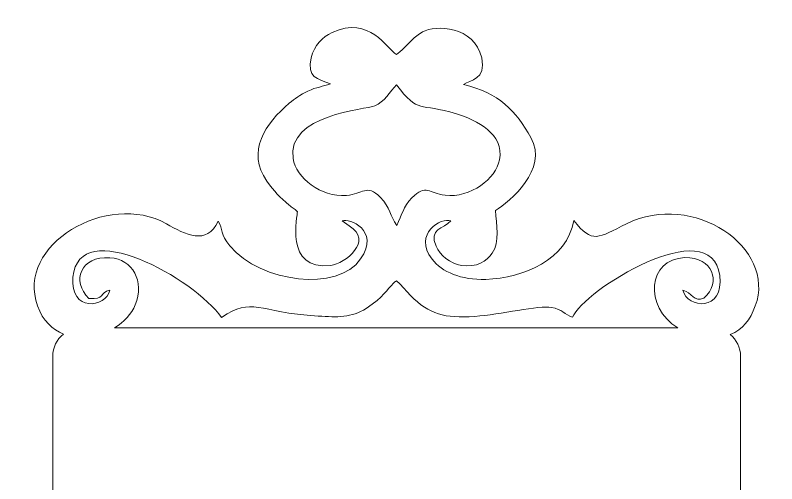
# Model space of a CAD drawing. Header units: millimetres. Extents: x -134 to 133, y -162 to 166.
# Drawn here: x -133.6 to 133.3, y 2.2 to 166.4 of the extents above; entities that cross this region are included whole.
import ezdxf

# ---------------------------------------------------------------- set-up
doc = ezdxf.new("R2010")
doc.units = ezdxf.units.MM
doc.header["$MEASUREMENT"] = 0
doc.layers.add('Camada 1', color=7, linetype='Continuous')

msp = doc.modelspace()

# ---------------------------------------------------------------- linework, layer by layer
at = {"layer": 'Camada 1', "color": 250, "lineweight": 9}
for points, knots in [([(116.988, 54.5105), (119.2175, 52.6726), (120.645, 49.8922), (120.645, 46.7945), (120.645, 46.7945), (120.645, 46.7945), (120.645, -152.0132), (120.645, -152.0132), (120.645, -152.0132), (120.645, -157.5132), (116.145, -162.0131), (110.645, -162.0131), (110.645, -162.0131), (110.645, -162.0131), (-110.4974, -162.0131), (-110.4974, -162.0131), (-110.4974, -162.0131), (-115.9974, -162.0131), (-120.4974, -157.5132), (-120.4974, -152.0132), (-120.4974, -152.0132), (-120.4974, -152.0132), (-120.4974, 46.7945), (-120.4974, 46.7945), (-120.4974, 46.7945), (-120.4974, 49.9418), (-119.0236, 52.7611), (-116.7324, 54.5976), (-116.7324, 54.5976), (-120.5942, 56.1412), (-123.912, 59.2826), (-125.8071, 64.4833), (-125.8071, 64.4833), (-133.6297, 85.9503), (-101.1914, 104.8485), (-80.6506, 93.2844), (-80.6506, 93.2844), (-73.9066, 89.4878), (-66.5243, 85.5481), (-62.4893, 94.2118), (-62.4893, 94.2118), (-60.6313, 91.2474), (-61.857, 89.659), (-58.4134, 85.569), (-58.4134, 85.569), (-47.4149, 72.5063), (-20.4788, 69.3511), (-12.5662, 80.955), (-12.5662, 80.955), (-5.6247, 91.1347), (-16.6613, 95.3443), (-19.0149, 94.2907), (-19.0149, 94.2907), (-19.0149, 94.2907), (-16.5687, 92.5904), (-16.5687, 92.5904), (-16.5687, 92.5904), (-7.7827, 87.2004), (-18.0842, 79.3493), (-23.0107, 78.693), (-23.0107, 78.693), (-39.6016, 76.4826), (-34.4709, 96.7939), (-34.7348, 97.4833), (-34.7348, 97.4833), (-35.9126, 98.736), (-36.5028, 98.9022), (-37.611, 99.8477), (-37.611, 99.8477), (-40.9194, 102.6701), (-42.7736, 104.5097), (-45.4176, 108.2238), (-45.4176, 108.2238), (-52.7442, 118.5157), (-45.8761, 128.565), (-37.55, 135.5109), (-37.55, 135.5109), (-35.6292, 137.1133), (-33.8432, 138.4733), (-31.0039, 139.8084), (-31.0039, 139.8084), (-28.1214, 141.1637), (-25.8478, 141.3659), (-23.1138, 142.278), (-23.1138, 142.278), (-27.4937, 144.0965), (-31.6026, 144.4994), (-29.8686, 151.4853), (-29.8686, 151.4853), (-28.7708, 155.9083), (-25.983, 158.6884), (-22.5085, 160.2961), (-22.5085, 160.2961), (-9.4008, 166.361), (-3.4093, 154.5586), (0.0274, 152.6398), (0.0274, 152.6398), (3.2186, 154.7741), (4.6135, 157.8551), (9.1365, 160.4954), (9.1365, 160.4954), (13.5748, 163.0861), (27.2982, 162.7136), (29.8975, 151.3807), (29.8975, 151.3807), (31.644, 143.7657), (25.7935, 143.7534), (23.4992, 142.0849), (23.4992, 142.0849), (35.909, 139.2442), (41.95, 132.7305), (47.1285, 123.4655), (47.1285, 123.4655), (53.3794, 112.2818), (39.7449, 101.1093), (34.757, 97.9546), (34.757, 97.9546), (34.9957, 92.9202), (36.3492, 86.951), (33.5971, 83.0275), (33.5971, 83.0275), (31.5891, 80.165), (28.1023, 77.8843), (22.8299, 78.6838), (22.8299, 78.6838), (18.6873, 79.312), (15.3408, 82.1904), (13.9028, 85.4142), (13.9028, 85.4142), (11.1748, 91.53), (16.5688, 91.5386), (19.0236, 94.2907), (19.0236, 94.2907), (15.916, 95.6365), (5.6025, 89.9129), (12.5044, 80.8362), (12.5044, 80.8362), (15.8348, 76.4564), (22.7999, 73.4626), (31.3317, 73.8002), (31.3317, 73.8002), (44.5801, 74.3243), (59.9266, 80.6888), (62.132, 94.4277), (62.132, 94.4277), (68.8155, 86.1682), (70.545, 88.2647), (80.6676, 93.3031), (80.6676, 93.3031), (103.9884, 104.9105), (133.3216, 84.8789), (125.7978, 64.4725), (125.7978, 64.4725), (124.044, 59.7159), (121.4389, 56.1281), (116.988, 54.5105)], [0, 0, 0, 0, 0.025, 0.025, 0.025, 0.025, 0.05, 0.05, 0.05, 0.05, 0.075, 0.075, 0.075, 0.075, 0.1, 0.1, 0.1, 0.1, 0.125, 0.125, 0.125, 0.125, 0.15, 0.15, 0.15, 0.15, 0.175, 0.175, 0.175, 0.175, 0.2, 0.2, 0.2, 0.2, 0.225, 0.225, 0.225, 0.225, 0.25, 0.25, 0.25, 0.25, 0.275, 0.275, 0.275, 0.275, 0.3, 0.3, 0.3, 0.3, 0.325, 0.325, 0.325, 0.325, 0.35, 0.35, 0.35, 0.35, 0.375, 0.375, 0.375, 0.375, 0.4, 0.4, 0.4, 0.4, 0.425, 0.425, 0.425, 0.425, 0.45, 0.45, 0.45, 0.45, 0.475, 0.475, 0.475, 0.475, 0.5, 0.5, 0.5, 0.5, 0.525, 0.525, 0.525, 0.525, 0.55, 0.55, 0.55, 0.55, 0.575, 0.575, 0.575, 0.575, 0.6, 0.6, 0.6, 0.6, 0.625, 0.625, 0.625, 0.625, 0.65, 0.65, 0.65, 0.65, 0.675, 0.675, 0.675, 0.675, 0.7, 0.7, 0.7, 0.7, 0.725, 0.725, 0.725, 0.725, 0.75, 0.75, 0.75, 0.75, 0.775, 0.775, 0.775, 0.775, 0.8, 0.8, 0.8, 0.8, 0.825, 0.825, 0.825, 0.825, 0.85, 0.85, 0.85, 0.85, 0.875, 0.875, 0.875, 0.875, 0.9, 0.9, 0.9, 0.9, 0.925, 0.925, 0.925, 0.925, 0.95, 0.95, 0.95, 0.95, 1, 1, 1, 1]), ([(0.0809, 92.6737), (-2.3136, 96.0283), (-2.0435, 98.9267), (-5.6588, 102.6085), (-5.6588, 102.6085), (-10.3783, 107.415), (-11.8277, 103.6669), (-17.5274, 103.2133), (-17.5274, 103.2133), (-26.5683, 102.4941), (-35.1327, 109.3964), (-36.2097, 116.1749), (-36.2097, 116.1749), (-38.6384, 131.4595), (-10.7269, 133.3855), (-7.5391, 134.5994), (-7.5391, 134.5994), (-4.2863, 135.838), (-2.2721, 139.7152), (0.0274, 141.98), (0.0274, 141.98), (7.8653, 131.5157), (7.8138, 135.8908), (21.1017, 131.7913), (21.1017, 131.7913), (28.2487, 129.5862), (37.8199, 124.7461), (36.136, 115.7309), (36.136, 115.7309), (34.8917, 109.0683), (25.9918, 102.2797), (17.0439, 103.2563), (17.0439, 103.2563), (11.4471, 103.8671), (10.327, 107.5107), (5.4204, 102.3627), (5.4204, 102.3627), (2.2472, 99.0332), (2.0766, 96.611), (0.0809, 92.6737)], [0, 0, 0, 0, 0.09090909, 0.09090909, 0.09090909, 0.09090909, 0.18181818, 0.18181818, 0.18181818, 0.18181818, 0.27272727, 0.27272727, 0.27272727, 0.27272727, 0.36363636, 0.36363636, 0.36363636, 0.36363636, 0.45454545, 0.45454545, 0.45454545, 0.45454545, 0.54545455, 0.54545455, 0.54545455, 0.54545455, 0.63636364, 0.63636364, 0.63636364, 0.63636364, 0.72727273, 0.72727273, 0.72727273, 0.72727273, 0.81818182, 0.81818182, 0.81818182, 0.81818182, 1, 1, 1, 1]), ([(-98.8034, 56.7946), (-98.8034, 56.7946), (98.6433, 56.7946), (98.6433, 56.7946), (98.6433, 56.7946), (86.6826, 64.067), (87.9128, 81.1035), (101.0965, 81.4159), (101.0965, 81.4159), (110.886, 81.6478), (114.0378, 72.9592), (107.7926, 67.174), (107.7926, 67.174), (104.3521, 65.5988), (103.5374, 69.3199), (100.4416, 69.9612), (100.4416, 69.9612), (101.8441, 63.6556), (114.9861, 62.2435), (113.3069, 75.1508), (113.3069, 75.1508), (110.3684, 97.7391), (65.3136, 69.8468), (61.733, 60.498), (61.733, 60.498), (58.89, 61.576), (58.0925, 63.2757), (54.3617, 63.9858), (54.3617, 63.9858), (50.0551, 64.8056), (36.2767, 61.4463), (27.4973, 60.8394), (27.4973, 60.8394), (16.7579, 60.0973), (11.7108, 61.5137), (4.8762, 68.1265), (4.8762, 68.1265), (4.8762, 68.1265), (1.278, 72.09), (1.278, 72.09), (1.278, 72.09), (0.4236, 72.9653), (1.0141, 72.4884), (0.0274, 73.265), (0.0274, 73.265), (-0.7649, 72.748), (-0.2993, 73.092), (-1.0129, 72.4504), (-1.0129, 72.4504), (-3.574, 70.1475), (-4.2196, 67.6758), (-10.607, 63.6194), (-10.607, 63.6194), (-15.8211, 60.308), (-20.6267, 60.5125), (-27.4565, 60.9234), (-27.4565, 60.9234), (-49.0769, 62.2246), (-50.2746, 67.8955), (-61.3396, 60.4289), (-61.3396, 60.4289), (-70.7731, 74.036), (-111.2564, 96.6729), (-113.4063, 74.5437), (-113.4063, 74.5437), (-114.5988, 62.2683), (-101.7832, 63.7251), (-100.449, 70.0463), (-100.449, 70.0463), (-104.2806, 69.0891), (-102.005, 66.6223), (-107.7828, 67.1324), (-107.7828, 67.1324), (-114.089, 73.2309), (-110.7325, 82.0191), (-100.4567, 81.3874), (-100.4567, 81.3874), (-92.3108, 80.8866), (-88.3103, 73.0857), (-91.557, 64.9252), (-91.557, 64.9252), (-92.8545, 61.6644), (-95.5047, 58.8334), (-98.8034, 56.7946)], [0, 0, 0, 0, 0.04545455, 0.04545455, 0.04545455, 0.04545455, 0.09090909, 0.09090909, 0.09090909, 0.09090909, 0.13636364, 0.13636364, 0.13636364, 0.13636364, 0.18181818, 0.18181818, 0.18181818, 0.18181818, 0.22727273, 0.22727273, 0.22727273, 0.22727273, 0.27272727, 0.27272727, 0.27272727, 0.27272727, 0.31818182, 0.31818182, 0.31818182, 0.31818182, 0.36363636, 0.36363636, 0.36363636, 0.36363636, 0.40909091, 0.40909091, 0.40909091, 0.40909091, 0.45454545, 0.45454545, 0.45454545, 0.45454545, 0.5, 0.5, 0.5, 0.5, 0.54545455, 0.54545455, 0.54545455, 0.54545455, 0.59090909, 0.59090909, 0.59090909, 0.59090909, 0.63636364, 0.63636364, 0.63636364, 0.63636364, 0.68181818, 0.68181818, 0.68181818, 0.68181818, 0.72727273, 0.72727273, 0.72727273, 0.72727273, 0.77272727, 0.77272727, 0.77272727, 0.77272727, 0.81818182, 0.81818182, 0.81818182, 0.81818182, 0.86363636, 0.86363636, 0.86363636, 0.86363636, 0.90909091, 0.90909091, 0.90909091, 0.90909091, 1, 1, 1, 1])]:
    msp.add_open_spline(points, degree=3, knots=knots, dxfattribs=at)

doc.saveas('drawing.dxf')
